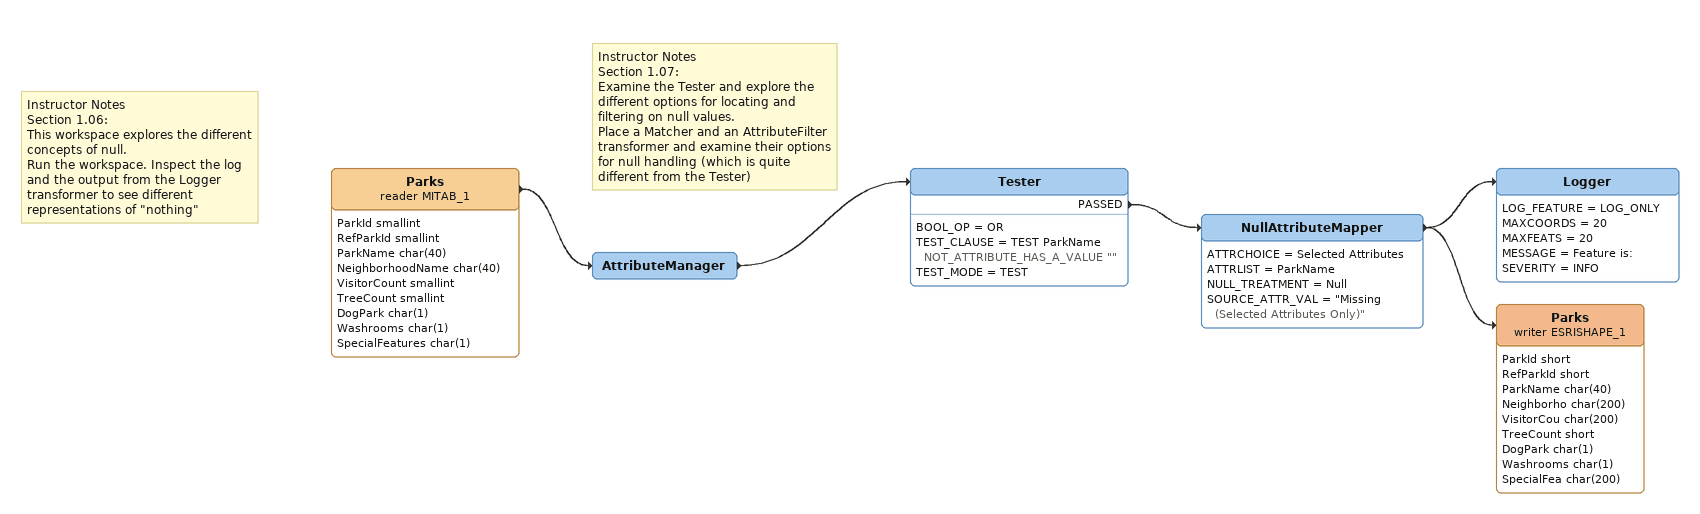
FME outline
Note: Instructor Notes / Section 1.06: / This workspace explores the different concepts of null. / Run the workspace. Inspect the log and the output from the Logger transformer to see different representations of "nothing"
Parks (reader MITAB_1)
    attributes: ParkId smallint, RefParkId smallint, ParkName char(40), NeighborhoodName char(40), VisitorCount smallint, TreeCount smallint, DogPark char(1), Washrooms char(1), SpecialFeatures char(1)
    -> AttributeManager
AttributeManager
    -> Tester
Note: Instructor Notes / Section 1.07: / Examine the Tester and explore the different options for locating and filtering on null values. / Place a Matcher and an AttributeFilter transformer and examine their options for null handling (which is quite different from the Tester)
Tester
    BOOL_OP = OR
    TEST_CLAUSE = TEST ParkName NOT_ATTRIBUTE_HAS_A_VALUE ""
    TEST_MODE = TEST
    PASSED -> NullAttributeMapper
NullAttributeMapper
    ATTRCHOICE = Selected Attributes
    ATTRLIST = ParkName
    NULL_TREATMENT = Null
    SOURCE_ATTR_VAL = "Missing (Selected Attributes Only)"
    -> Logger
    -> Parks (writer ESRISHAPE_1)
Logger
    LOG_FEATURE = LOG_ONLY
    MAXCOORDS = 20
    MAXFEATS = 20
    MESSAGE = Feature is:
    SEVERITY = INFO
Parks (writer ESRISHAPE_1)
    attributes: ParkId short, RefParkId short, ParkName char(40), Neighborho char(200), VisitorCou char(200), TreeCount short, DogPark char(1), Washrooms char(1), SpecialFea char(200)
